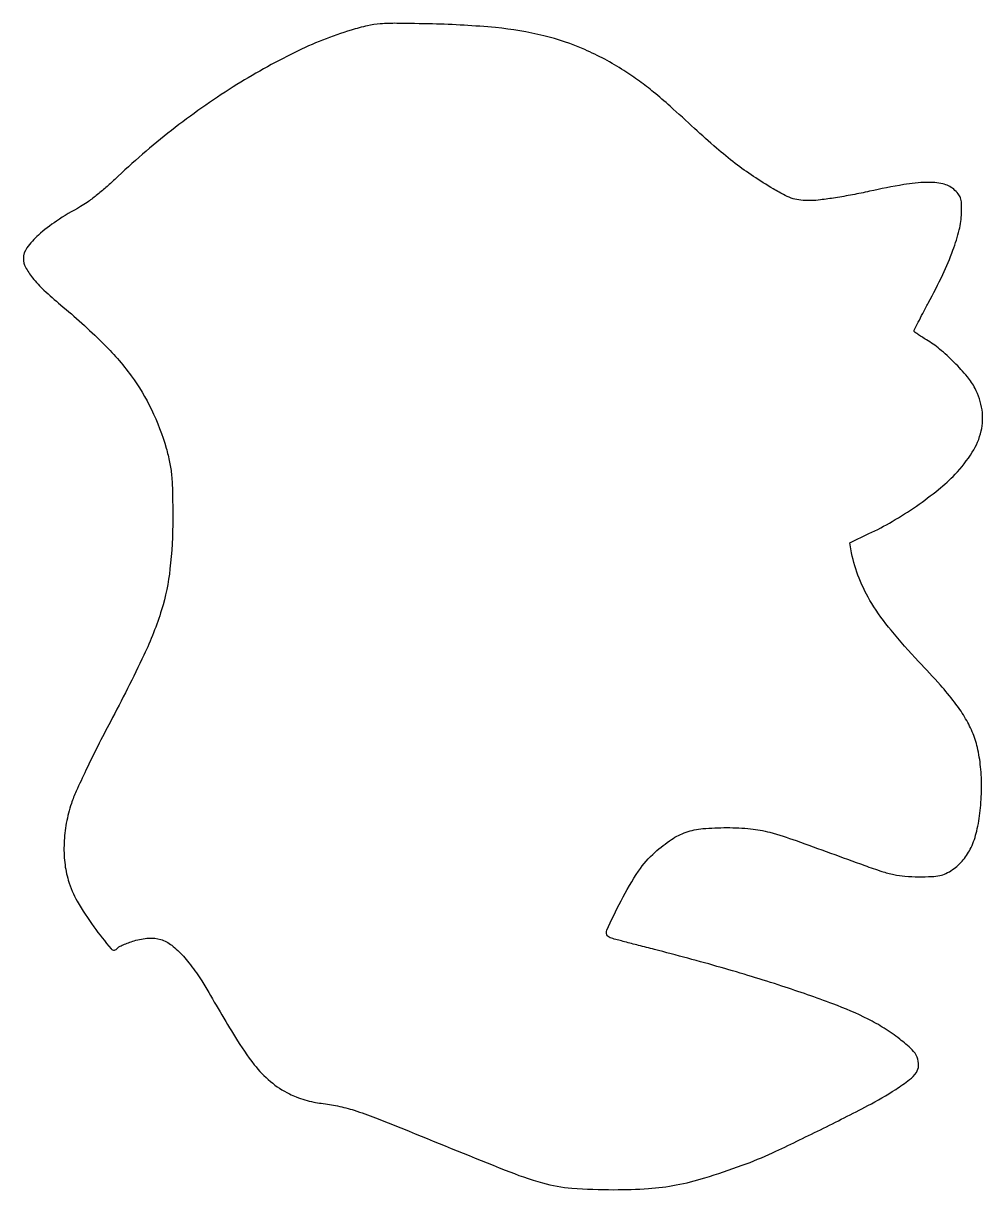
# Model space of a CAD drawing. Extents: x 0 to 331, y 1 to 403.
import ezdxf

# ---------------------------------------------------------------- set-up
doc = ezdxf.new("R2010")
doc.units = 0

msp = doc.modelspace()

# ---------------------------------------------------------------- linework, layer by layer
msp.add_lwpolyline([(113, 400.467197, 0.041249), (93.574548, 392.783001, 0.026181), (72.341436, 380.864583, 0.02488), (51.075875, 365.887834, 0.025207), (31.5, 348.934039, -0.012802), (28.467367, 346.173067, -0.011011), (25.143699, 343.424791, -0.011149), (22.016042, 341.063874, -0.031139), (19.691315, 339.599759, 0.020954), (11.406381, 334.614482, 0.038748), (5.209039, 329.79428, 0.0491), (1.217066, 325.370821, 0.160366), (0, 321.673754, 0.124433), (0.7494, 318.709126, 0.045822), (3.156276, 315.08913, 0.034161), (7.117464, 310.808359, 0.015337), (12.854997, 305.723265, -0.019887), (27.226191, 292.750948, -0.04056), (37.192941, 281.28743, -0.047509), (44.161066, 269.653492, -0.040672), (49.239568, 256.299182, -0.02039), (50.433005, 251.450211, -0.026957), (51.09756, 246.951124, -0.018548), (51.413705, 241.276448, -0.004645), (51.499721, 232, -0.027388), (50.549831, 214.677226, -0.047131), (47.62867, 200.538131, -0.036743), (41.570587, 184.982765, -0.010696), (30.00503, 162, 0.005152), (25.654649, 153.588604, 0.005495), (21.572874, 145.266957, 0.005239), (18.217313, 138.03737, 0.025357), (16.566611, 133.823683, 0.034977), (14.816505, 127.047329, 0.03568), (14.043009, 120.138228, 0.036976), (14.269093, 113.44355, 0.04528), (15.50117, 107.308014, 0.05879), (18.610784, 100.076731, 0.025695), (24.297335, 91.30063, 0.019399), (30.232967, 83.732801, 0.509261), (32.437462, 83.898812, -0.134029), (32.964009, 84.390081, -0.016303), (34.399522, 85.086491, -0.018399), (36.198013, 85.809599, -0.014205), (38.206218, 86.4686, -0.053156), (43.211409, 87.392118, -0.095801), (47.341345, 86.916025, -0.090698), (51.145477, 84.90308, -0.043774), (55.173453, 81.112173, -0.015582), (57.055359, 78.864497, -0.009537), (59.139283, 76.105068, -0.009557), (61.100335, 73.29106, -0.016748), (62.598576, 70.880105, 0.005773), (73.073914, 53.167707, 0.029386), (79.579777, 43.746981, 0.052086), (85.188627, 37.930352, 0.058247), (91.684273, 33.645382, 0.028518), (94.090591, 32.600213, 0.017045), (97.054036, 31.622594, 0.017038), (100.081135, 30.848065, 0.028196), (102.684273, 30.427859, -0.026677), (108.337726, 29.532858, -0.024491), (114.03055, 28.022583, -0.015957), (121.371807, 25.424023, -0.004152), (133, 20.773928, 0.002072), (166.069893, 7.389535, 0.025583), (178.923166, 2.997324, 0.050658), (189.088961, 1.180061, 0.019259), (203.5, 0.644445, 0.01611), (215.472243, 1.046636, 0.03051), (225.04333, 2.266783, 0.028214), (234.871093, 4.715717, 0.011787), (247.817872, 9.066541, 0.022248), (258.272076, 13.39143, 0.00569), (274.779883, 21.327549, 0.005646), (291.082757, 29.62528, 0.023029), (300.682456, 35.225961, 0.01852), (305.472696, 38.582708, 0.083595), (307.807097, 41.059902, 0.1424), (308.564889, 43.458316, 0.096915), (308.077458, 46.296269, 0.11401), (306.32583, 48.910336, 0.023055), (302.049563, 52.565849, 0.0241), (296.745078, 56.297016, 0.025202), (291.182754, 59.440702, 0.02716), (279.061024, 64.705134, 0.010045), (261.472768, 70.834345, 0.009201), (240.518819, 77.243523, 0.007144), (217.5, 83.469289, -0.000801), (212.045127, 84.870633, -0.001171), (207.245901, 86.123746, -0.000561), (203.166245, 87.204085, -0.020967), (202.252005, 87.488818, -0.434116), (201.129525, 90.086943, -0.017921), (206.015446, 100.27541, -0.025691), (212.074062, 110.513053, -0.065913), (217.720707, 116.985359, -0.03159), (223.4212, 121.397022, -0.066361), (228.42337, 123.893689, -0.060501), (234.197818, 125.121795, -0.022536), (242.5, 125.484314, -0.023807), (250.678058, 125.083015, -0.042935), (257.272179, 123.866362, -0.019066), (266.357329, 120.992161, -0.001528), (290, 112.426621, 0.009137), (295.906126, 110.388012, 0.026988), (300.053206, 109.284236, 0.032149), (303.878523, 108.737794, 0.01807), (308.569365, 108.543114, 0.0102), (313.142625, 108.611979, 0.042798), (315.8691, 108.943504, 0.061045), (317.997137, 109.668806, 0.037349), (320.294934, 111, 0.070555), (323.942299, 114.334559, 0.062961), (326.685921, 118.67649, 0.052658), (328.614471, 124.260147, 0.029534), (329.818378, 131.346019, 0.024901), (330.274661, 139.011464, 0.027426), (329.938896, 146.438912, 0.029587), (328.865579, 153.125012, 0.049576), (327.090717, 158.527825, 0.031727), (324.41595, 163.666763, 0.02716), (320.982006, 168.71161, 0.019679), (316.07943, 174.635968, 0.006908), (308.595067, 182.759469, -0.017205), (299.066524, 193.538919, -0.034151), (292.432378, 202.808155, -0.041991), (288.059222, 211.438946, -0.049944), (285.490714, 220.197807), (284.827893, 223.730948), (291.470889, 226.839582, 0.023533), (299.473044, 231.053954, 0.01802), (307.810327, 236.372479, 0.018372), (315.418144, 242.044089, 0.033131), (321.139858, 247.306343, 0.0487), (327.070494, 254.890681, 0.084617), (330.156065, 262.240144, 0.095948), (330.428513, 269.531598, 0.079613), (328.034609, 276.932162, 0.056449), (325.375423, 280.951167, 0.022094), (320.876871, 285.863245, 0.02229), (315.814384, 290.490944, 0.041498), (311.270375, 293.687437, -0.008202), (309.633739, 294.682989, -0.012614), (308.254423, 295.602775, -0.007026), (307.142567, 296.409031, -0.236608), (307, 296.693437, -0.117296), (307.087125, 297.059717, -0.000947), (308.443658, 299.737237, -0.003353), (310.03081, 302.804234, -0.002143), (311.914579, 306.348415, 0.012469), (316.894396, 316.203381, 0.022207), (320.420626, 324.577673, 0.027086), (322.600551, 331.625334, 0.055948), (323.370154, 337.332558, 0.014164), (323.34956, 340.726808, 0.069927), (323.019233, 342.60582, 0.096463), (322.234176, 344.022657, 0.040346), (320.694236, 345.582558, 0.126752), (316.906054, 347.454831, 0.057806), (311.368705, 347.962278, 0.036662), (303.431481, 347.186819, 0.01143), (291.677705, 344.883161, -0.007509), (285.808938, 343.685063, -0.00748), (279.899261, 342.662085, -0.007361), (274.711199, 341.92186, -0.028953), (271.489993, 341.698888, -0.023696), (267.937091, 341.827428, -0.054461), (265.313983, 342.338331, -0.045244), (262.583355, 343.465888, -0.01226), (258.489993, 345.737026, -0.014145), (251.627927, 350.033027, -0.016537), (245.376913, 354.502418, -0.014831), (238.907902, 359.7706, -0.008272), (231.334379, 366.54345, 0.00344), (222.921082, 374.214898, 0.01136), (217.229808, 379.103848, 0.015598), (212.373057, 382.840609, 0.013053), (207, 386.504716, 0.039612), (193.487422, 393.768091, 0.043798), (179.438275, 398.525314, 0.036567), (162.772305, 401.315035, 0.017293), (141, 402.582924, 0.002845), (128.761285, 402.801966, 0.021909), (123.029787, 402.620752, 0.037211), (118.5994, 401.952043, 0.017512)], format="xyb", close=True)

doc.saveas('drawing.dxf')
